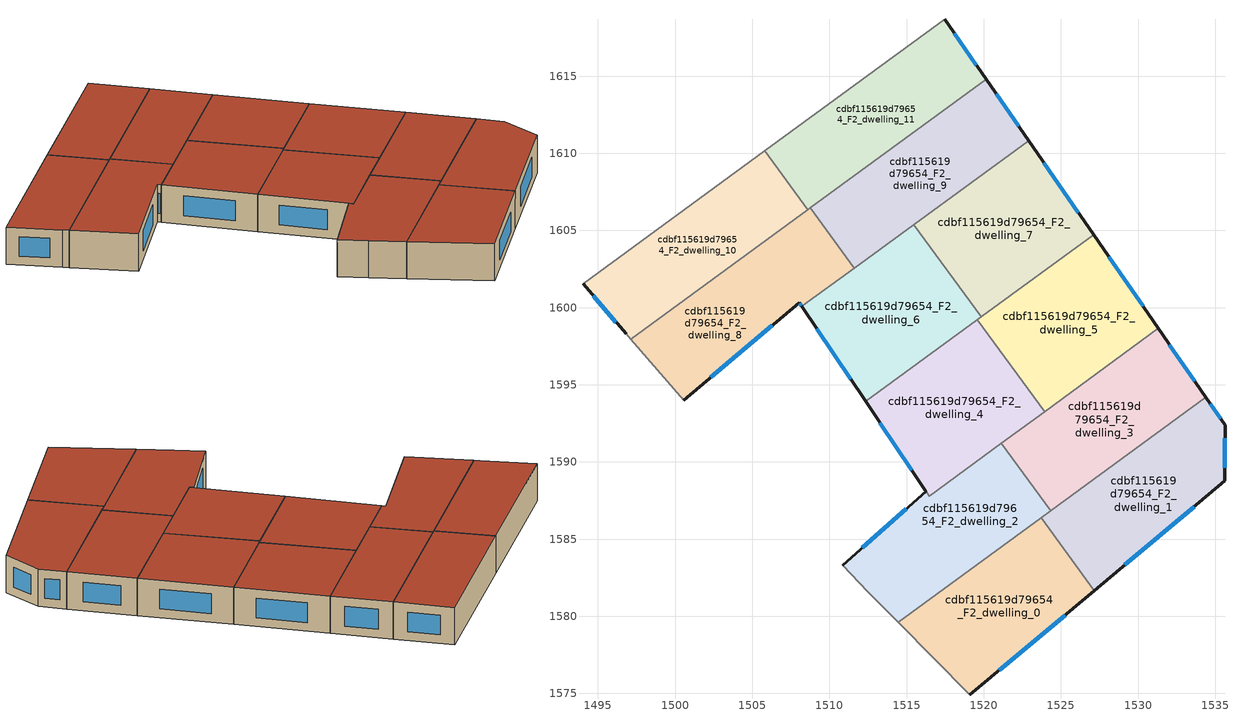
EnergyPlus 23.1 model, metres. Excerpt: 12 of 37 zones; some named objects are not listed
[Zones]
cdbf115619d79654_F2_dwelling_0
 floor to cdbf115619d79654_F1_dwelling_0 (EU_floor_Construction): 1523.72,1586.37 1527.16,1581.67 1519.1,1574.9 1514.46,1579.6 z6
 wall outside (EU_wall_Construction): 1519.1,1574.9 1527.16,1581.67 z6:9
 wall to cdbf115619d79654_F2_dwelling_1 (EU_wall_Construction): 1527.16,1581.67 1523.72,1586.37 z6:9
 wall adiabatic (EU_wall_Construction): 1514.46,1579.6 1519.1,1574.9 z6:9
 wall to cdbf115619d79654_F2_dwelling_2 (EU_wall_Construction): 1523.72,1586.37 1514.46,1579.6 z6:9
 window (EU_Window_Construction): 1520.99,1576.49 1525.27,1580.08 z6.7:8.3
 roof outside (EU_roof_Construction): 1527.16,1581.67 1523.72,1586.37 1514.46,1579.6 1519.1,1574.9 z9
cdbf115619d79654_F2_dwelling_1
 floor to cdbf115619d79654_F1_dwelling_1 (EU_floor_Construction): 1534.4,1594.18 1535.63,1592.39 1535.62,1588.77 1527.16,1581.67 1523.72,1586.37 z6
 wall outside (EU_wall_Construction): 1527.16,1581.67 1535.62,1588.77 1535.63,1592.39 1534.4,1594.18 z6:9
 wall to cdbf115619d79654_F2_dwelling_3 (EU_wall_Construction): 1534.4,1594.18 1524.34,1586.83 z6:9
 wall to cdbf115619d79654_F2_dwelling_2 (EU_wall_Construction): 1524.34,1586.83 1523.72,1586.37 z6:9
 window (EU_Window_Construction): 1535.34,1592.81 1534.69,1593.76 / 1535.63,1589.62 1535.63,1591.54 / 1529.15,1583.34 1533.64,1587.1 z6.7:8.3
 roof outside (EU_roof_Construction): 1535.62,1588.77 1535.63,1592.39 1534.4,1594.18 1523.72,1586.37 1527.16,1581.67 z9
cdbf115619d79654_F2_dwelling_10
 floor to cdbf115619d79654_F1_dwelling_10 (EU_floor_Construction): 1505.8,1610.16 1508.59,1606.34 1497.12,1597.95 1496.82,1598.3 1494.03,1601.55 z6
 wall outside (EU_wall_Construction): 1494.03,1601.55 1496.82,1598.3 z6:9
 wall adiabatic (EU_wall_Construction): 1496.82,1598.3 1497.12,1597.95 / 1505.8,1610.16 1494.03,1601.55 z6:9
 wall to cdbf115619d79654_F2_dwelling_11 (EU_wall_Construction): 1508.59,1606.34 1505.8,1610.16 z6:9
 wall to cdbf115619d79654_F2_dwelling_8 (EU_wall_Construction): 1497.12,1597.95 1508.59,1606.34 z6:9
 window (EU_Window_Construction): 1494.69,1600.78 1496.16,1599.06 z6.7:8.3
 roof outside (EU_roof_Construction): 1508.59,1606.34 1505.8,1610.16 1494.03,1601.55 1496.82,1598.3 1497.12,1597.95 z9
cdbf115619d79654_F2_dwelling_11
 floor to cdbf115619d79654_F1_dwelling_11 (EU_floor_Construction): 1517.47,1618.7 1520.16,1614.81 1508.59,1606.34 1505.8,1610.16 z6
 wall outside (EU_wall_Construction): 1520.16,1614.81 1517.47,1618.7 z6:9
 wall adiabatic (EU_wall_Construction): 1517.47,1618.7 1505.8,1610.16 z6:9
 wall to cdbf115619d79654_F2_dwelling_9 (EU_wall_Construction): 1508.75,1606.46 1520.16,1614.81 z6:9
 wall to cdbf115619d79654_F2_dwelling_8 (EU_wall_Construction): 1508.59,1606.34 1508.75,1606.46 z6:9
 window (EU_Window_Construction): 1519.53,1615.72 1518.1,1617.79 z6.7:8.3
 roof outside (EU_roof_Construction): 1520.16,1614.81 1517.47,1618.7 1505.8,1610.16 1508.59,1606.34 z9
cdbf115619d79654_F2_dwelling_2
 floor to cdbf115619d79654_F1_dwelling_2 (EU_floor_Construction): 1521.13,1591.21 1524.34,1586.83 1514.46,1579.6 1512.48,1581.61 1510.86,1583.3 1516.26,1588.09 1516.46,1587.79 z6
 wall outside (EU_wall_Construction): 1516.26,1588.09 1510.86,1583.3 z6:9
 wall adiabatic (EU_wall_Construction): 1510.86,1583.3 1512.48,1581.61 1514.46,1579.6 z6:9
 wall to cdbf115619d79654_F2_dwelling_4 (EU_wall_Construction): 1516.46,1587.79 1516.26,1588.09 / 1521.13,1591.21 1516.47,1587.79 z6:9
 wall to cdbf115619d79654_F2_dwelling_3 (EU_wall_Construction): 1524.34,1586.83 1521.13,1591.21 z6:9
 window (EU_Window_Construction): 1514.99,1586.97 1512.13,1584.43 z6.7:8.3
 roof outside (EU_roof_Construction): 1524.34,1586.83 1521.13,1591.21 1516.46,1587.79 1516.26,1588.09 1510.86,1583.3 1512.48,1581.61 1514.46,1579.6 z9
cdbf115619d79654_F2_dwelling_3
 floor to cdbf115619d79654_F1_dwelling_3 (EU_floor_Construction): 1531.31,1598.66 1534.4,1594.18 1524.34,1586.83 1521.13,1591.21 z6
 wall outside (EU_wall_Construction): 1534.4,1594.18 1531.31,1598.66 z6:9
 wall to cdbf115619d79654_F2_dwelling_5 (EU_wall_Construction): 1531.31,1598.66 1523.95,1593.27 z6:9
 wall to cdbf115619d79654_F2_dwelling_4 (EU_wall_Construction): 1523.95,1593.27 1521.13,1591.21 z6:9
 window (EU_Window_Construction): 1533.67,1595.23 1532.03,1597.61 z6.7:8.3
 roof outside (EU_roof_Construction): 1534.4,1594.18 1531.31,1598.66 1521.13,1591.21 1524.34,1586.83 z9
cdbf115619d79654_F2_dwelling_4
 floor to cdbf115619d79654_F1_dwelling_4 (EU_floor_Construction): 1519.59,1599.22 1523.95,1593.27 1516.47,1587.79 1512.35,1593.92 z6
 wall outside (EU_wall_Construction): 1512.35,1593.92 1516.25,1588.1 z6:9
 wall to cdbf115619d79654_F2_dwelling_5 (EU_wall_Construction): 1523.95,1593.27 1519.59,1599.22 z6:9
 wall to cdbf115619d79654_F2_dwelling_6 (EU_wall_Construction): 1519.59,1599.22 1512.35,1593.92 z6:9
 window (EU_Window_Construction): 1513.26,1592.55 1515.34,1589.47 z6.7:8.3
 roof outside (EU_roof_Construction): 1523.95,1593.27 1519.59,1599.22 1512.35,1593.92 1516.46,1587.79 z9
cdbf115619d79654_F2_dwelling_5
 floor to cdbf115619d79654_F1_dwelling_5 (EU_floor_Construction): 1527.11,1604.73 1531.31,1598.66 1523.95,1593.27 1519.59,1599.22 z6
 wall outside (EU_wall_Construction): 1531.31,1598.66 1527.11,1604.73 z6:9
 wall to cdbf115619d79654_F2_dwelling_7 (EU_wall_Construction): 1527.11,1604.73 1519.83,1599.4 z6:9
 wall to cdbf115619d79654_F2_dwelling_6 (EU_wall_Construction): 1519.83,1599.4 1519.59,1599.22 z6:9
 window (EU_Window_Construction): 1530.32,1600.08 1528.1,1603.3 z6.7:8.3
 roof outside (EU_roof_Construction): 1531.31,1598.66 1527.11,1604.73 1519.59,1599.22 1523.95,1593.27 z9
cdbf115619d79654_F2_dwelling_6
 floor to cdbf115619d79654_F1_dwelling_6 (EU_floor_Construction): 1515.46,1605.38 1519.83,1599.4 1512.35,1593.92 1508.22,1600.08 z6
 wall outside (EU_wall_Construction): 1508.22,1600.08 1512.35,1593.92 z6:9
 wall to cdbf115619d79654_F2_dwelling_7 (EU_wall_Construction): 1519.83,1599.4 1515.46,1605.38 z6:9
 wall to cdbf115619d79654_F2_dwelling_9 (EU_wall_Construction): 1515.46,1605.38 1511.61,1602.56 z6:9
 wall to cdbf115619d79654_F2_dwelling_8 (EU_wall_Construction): 1511.61,1602.56 1508.22,1600.08 z6:9
 window (EU_Window_Construction): 1509.19,1598.63 1511.38,1595.37 z6.7:8.3
 roof outside (EU_roof_Construction): 1519.83,1599.4 1515.46,1605.38 1508.22,1600.08 1512.35,1593.92 z9
cdbf115619d79654_F2_dwelling_7
 floor to cdbf115619d79654_F1_dwelling_7 (EU_floor_Construction): 1522.91,1610.83 1527.11,1604.73 1519.83,1599.4 1515.46,1605.38 z6
 wall outside (EU_wall_Construction): 1527.11,1604.73 1522.91,1610.83 z6:9
 wall to cdbf115619d79654_F2_dwelling_9 (EU_wall_Construction): 1522.91,1610.83 1515.46,1605.38 z6:9
 window (EU_Window_Construction): 1526.13,1606.16 1523.9,1609.39 z6.7:8.3
 roof outside (EU_roof_Construction): 1527.11,1604.73 1522.91,1610.83 1515.46,1605.38 1519.83,1599.4 z9
cdbf115619d79654_F2_dwelling_8
 floor to cdbf115619d79654_F1_dwelling_8 (EU_floor_Construction): 1508.75,1606.46 1511.61,1602.56 1508.22,1600.08 1508.05,1600.33 1500.55,1594 1497.12,1597.95 z6
 wall outside (EU_wall_Construction): 1500.55,1594 1508.05,1600.33 1508.22,1600.08 z6:9
 wall to cdbf115619d79654_F2_dwelling_9 (EU_wall_Construction): 1511.61,1602.56 1508.75,1606.46 z6:9
 wall adiabatic (EU_wall_Construction): 1497.12,1597.95 1500.55,1594 z6:9
 window (EU_Window_Construction): 1508.09,1600.27 1508.18,1600.13 / 1502.31,1595.49 1506.29,1598.84 z6.7:8.3
 roof outside (EU_roof_Construction): 1508.22,1600.08 1511.61,1602.56 1508.75,1606.46 1497.12,1597.95 1500.55,1594 1508.05,1600.33 z9
cdbf115619d79654_F2_dwelling_9
 floor to cdbf115619d79654_F1_dwelling_9 (EU_floor_Construction): 1520.16,1614.81 1522.91,1610.83 1511.61,1602.56 1508.75,1606.46 z6
 wall outside (EU_wall_Construction): 1522.91,1610.83 1520.16,1614.81 z6:9
 window (EU_Window_Construction): 1522.26,1611.76 1520.8,1613.87 z6.7:8.3
 roof outside (EU_roof_Construction): 1522.91,1610.83 1520.16,1614.81 1508.75,1606.46 1511.61,1602.56 z9
[Building]
EU S2 Campaign: North Axis=0; Terrain=City; Solar Distribution=FullExterior
[Site:Location]
Budapest.Ferenc.Liszt.Intl.AP: Latitude=47.437; Longitude=19.256; Time Zone=1; Elevation=185
[SizingPeriod:WeatherFileDays]
AnnualSizingPeriod: Begin Month=1; Begin Day of Month=1; End Month=12; End Day of Month=31; Day of Week for Start Day=Monday; Use Weather File Daylight Saving Period=No; Use Weather File Rain and Snow Indicators=No
[MATERIAL]
EU_InternalMass_Material: Roughness=MediumRough; Thickness=0.1; Conductivity=1; Density=1800; Specific Heat=900; Thermal Absorptance=0.9; Solar Absorptance=0.7; Visible Absorptance=0.7
[MATERIAL:NOMASS] Roughness=MediumRough; Thermal Absorptance=0.9; Solar Absorptance=0.7; Visible Absorptance=0.7
Name | Thermal Resistance
EU_wall_NoMass | 0.832559
EU_roof_NoMass | 1.39638
EU_floor_NoMass | 0.872794
[WINDOWMATERIAL:SIMPLEGLAZINGSYSTEM]
EU_Window_SimpleGlazing: UFactor=2.79869; Solar Heat Gain Coefficient=0.75; Visible Transmittance=0.75
[CONSTRUCTION]
EU_wall_Construction: EU_wall_NoMass
EU_roof_Construction: EU_roof_NoMass
EU_floor_Construction: EU_floor_NoMass
EU_Window_Construction: EU_Window_SimpleGlazing
EU_InternalMass_Construction: EU_InternalMass_Material
[ZONE] Type=1; Multiplier=1; Ceiling Height=autocalculate; Floor Area=autocalculate; Part of Total Floor Area=Yes
Name | Volume
cdbf115619d79654_F2_dwelling_0 | 204.195
cdbf115619d79654_F2_dwelling_1 | 204.219
cdbf115619d79654_F2_dwelling_10 | 204.202
cdbf115619d79654_F2_dwelling_11 | 204.213
cdbf115619d79654_F2_dwelling_2 | 206.317
cdbf115619d79654_F2_dwelling_3 | 204.212
cdbf115619d79654_F2_dwelling_4 | 202.016
cdbf115619d79654_F2_dwelling_5 | 204.205
cdbf115619d79654_F2_dwelling_6 | 202.6875
cdbf115619d79654_F2_dwelling_7 | 202.691
cdbf115619d79654_F2_dwelling_8 | 207.237
cdbf115619d79654_F2_dwelling_9 | 204.196
[INTERNALMASS] Construction=EU_InternalMass_Construction
Name | Zone or ZoneList | Surface Area
cdbf115619d79654_F2_dwelling_0_EU_InternalMass | cdbf115619d79654_F2_dwelling_0 | 68.065
cdbf115619d79654_F2_dwelling_1_EU_InternalMass | cdbf115619d79654_F2_dwelling_1 | 68.0728
cdbf115619d79654_F2_dwelling_2_EU_InternalMass | cdbf115619d79654_F2_dwelling_2 | 68.7724
cdbf115619d79654_F2_dwelling_3_EU_InternalMass | cdbf115619d79654_F2_dwelling_3 | 68.0707
cdbf115619d79654_F2_dwelling_4_EU_InternalMass | cdbf115619d79654_F2_dwelling_4 | 67.3563
cdbf115619d79654_F2_dwelling_5_EU_InternalMass | cdbf115619d79654_F2_dwelling_5 | 68.0685
cdbf115619d79654_F2_dwelling_6_EU_InternalMass | cdbf115619d79654_F2_dwelling_6 | 67.5627
cdbf115619d79654_F2_dwelling_7_EU_InternalMass | cdbf115619d79654_F2_dwelling_7 | 67.5635
cdbf115619d79654_F2_dwelling_8_EU_InternalMass | cdbf115619d79654_F2_dwelling_8 | 69.0796
cdbf115619d79654_F2_dwelling_9_EU_InternalMass | cdbf115619d79654_F2_dwelling_9 | 68.0654
cdbf115619d79654_F2_dwelling_10_EU_InternalMass | cdbf115619d79654_F2_dwelling_10 | 68.0674
cdbf115619d79654_F2_dwelling_11_EU_InternalMass | cdbf115619d79654_F2_dwelling_11 | 68.0711
[OTHEREQUIPMENT] Fuel Type=Electricity; Design Level Calculation Method=Watts/Area; Power per Zone Floor Area=1; Fraction Latent=0; Fraction Radiant=0; Fraction Lost=0; Carbon Dioxide Generation Rate=0; EndUse Subcategory=EU_Step8_InternalGains
Name | Zone or ZoneList or Space or SpaceList | Schedule
EU_Step8_InternalGain_cdbf115619d79654_F2_dwelling_0_f000 | cdbf115619d79654_F2_dwelling_0 | EU_Step8_GainSchedule_cdbf115619d79654_F2_dwelling_0_f000
EU_Step8_InternalGain_cdbf115619d79654_F2_dwelling_1_f000 | cdbf115619d79654_F2_dwelling_1 | EU_Step8_GainSchedule_cdbf115619d79654_F2_dwelling_1_f000
EU_Step8_InternalGain_cdbf115619d79654_F2_dwelling_2_f000 | cdbf115619d79654_F2_dwelling_2 | EU_Step8_GainSchedule_cdbf115619d79654_F2_dwelling_2_f000
EU_Step8_InternalGain_cdbf115619d79654_F2_dwelling_3_f000 | cdbf115619d79654_F2_dwelling_3 | EU_Step8_GainSchedule_cdbf115619d79654_F2_dwelling_3_f000
EU_Step8_InternalGain_cdbf115619d79654_F2_dwelling_4_f000 | cdbf115619d79654_F2_dwelling_4 | EU_Step8_GainSchedule_cdbf115619d79654_F2_dwelling_4_f000
EU_Step8_InternalGain_cdbf115619d79654_F2_dwelling_5_f000 | cdbf115619d79654_F2_dwelling_5 | EU_Step8_GainSchedule_cdbf115619d79654_F2_dwelling_5_f000
EU_Step8_InternalGain_cdbf115619d79654_F2_dwelling_6_f000 | cdbf115619d79654_F2_dwelling_6 | EU_Step8_GainSchedule_cdbf115619d79654_F2_dwelling_6_f000
EU_Step8_InternalGain_cdbf115619d79654_F2_dwelling_7_f000 | cdbf115619d79654_F2_dwelling_7 | EU_Step8_GainSchedule_cdbf115619d79654_F2_dwelling_7_f000
EU_Step8_InternalGain_cdbf115619d79654_F2_dwelling_8_f000 | cdbf115619d79654_F2_dwelling_8 | EU_Step8_GainSchedule_cdbf115619d79654_F2_dwelling_8_f000
EU_Step8_InternalGain_cdbf115619d79654_F2_dwelling_9_f000 | cdbf115619d79654_F2_dwelling_9 | EU_Step8_GainSchedule_cdbf115619d79654_F2_dwelling_9_f000
EU_Step8_InternalGain_cdbf115619d79654_F2_dwelling_10_f000 | cdbf115619d79654_F2_dwelling_10 | EU_Step8_GainSchedule_cdbf115619d79654_F2_dwelling_10_f000
EU_Step8_InternalGain_cdbf115619d79654_F2_dwelling_11_f000 | cdbf115619d79654_F2_dwelling_11 | EU_Step8_GainSchedule_cdbf115619d79654_F2_dwelling_11_f000
[ZONEVENTILATION:DESIGNFLOWRATE] Schedule=EU_AlwaysOn; Design Flow Rate Calculation Method=AirChanges/Hour; Air Changes per Hour=0.475469; Ventilation Type=Natural; Fan Pressure Rise=0; Fan Total Efficiency=1; Constant Term Coefficient=1; Temperature Term Coefficient=0; Velocity Term Coefficient=0; Velocity Squared Term Coefficient=0; Minimum Indoor Temperature=-100; Maximum Indoor Temperature=100; Delta Temperature=-100; Minimum Outdoor Temperature=-100; Maximum Outdoor Temperature=100; Maximum Wind Speed=40
Name | Zone or ZoneList or Space or SpaceList
EU_ConstantAir_cdbf115619d79654_F2_dwelling_0 | cdbf115619d79654_F2_dwelling_0
EU_ConstantAir_cdbf115619d79654_F2_dwelling_1 | cdbf115619d79654_F2_dwelling_1
EU_ConstantAir_cdbf115619d79654_F2_dwelling_2 | cdbf115619d79654_F2_dwelling_2
EU_ConstantAir_cdbf115619d79654_F2_dwelling_3 | cdbf115619d79654_F2_dwelling_3
EU_ConstantAir_cdbf115619d79654_F2_dwelling_4 | cdbf115619d79654_F2_dwelling_4
EU_ConstantAir_cdbf115619d79654_F2_dwelling_5 | cdbf115619d79654_F2_dwelling_5
EU_ConstantAir_cdbf115619d79654_F2_dwelling_6 | cdbf115619d79654_F2_dwelling_6
EU_ConstantAir_cdbf115619d79654_F2_dwelling_7 | cdbf115619d79654_F2_dwelling_7
EU_ConstantAir_cdbf115619d79654_F2_dwelling_8 | cdbf115619d79654_F2_dwelling_8
EU_ConstantAir_cdbf115619d79654_F2_dwelling_9 | cdbf115619d79654_F2_dwelling_9
EU_ConstantAir_cdbf115619d79654_F2_dwelling_10 | cdbf115619d79654_F2_dwelling_10
EU_ConstantAir_cdbf115619d79654_F2_dwelling_11 | cdbf115619d79654_F2_dwelling_11
[HVACTEMPLATE:ZONE:IDEALLOADSAIRSYSTEM] System Availability Schedule=EU_AlwaysOn; Maximum Heating Supply Air Temperature=50; Minimum Cooling Supply Air Temperature=13; Maximum Heating Supply Air Humidity Ratio=0.0156; Minimum Cooling Supply Air Humidity Ratio=0.0077; Heating Limit=NoLimit; Cooling Limit=NoLimit; Heating Availability Schedule=EU_AlwaysOn; Cooling Availability Schedule=EU_CoolingOff; Dehumidification Control Type=ConstantSensibleHeatRatio; Cooling Sensible Heat Ratio=0.7; Dehumidification Setpoint=60; Humidification Control Type=None; Humidification Setpoint=30; Outdoor Air Method=None; Outdoor Air Flow Rate per Person=0.00944; Outdoor Air Flow Rate per Zone Floor Area=0; Outdoor Air Flow Rate per Zone=0; Demand Controlled Ventilation Type=None; Outdoor Air Economizer Type=NoEconomizer; Heat Recovery Type=None; Sensible Heat Recovery Effectiveness=0.7; Latent Heat Recovery Effectiveness=0.65
Name | Template Thermostat
cdbf115619d79654_F2_dwelling_0 | EU_HeatOnly_cdbf115619d79654_F2_dwelling_0
cdbf115619d79654_F2_dwelling_1 | EU_HeatOnly_cdbf115619d79654_F2_dwelling_1
cdbf115619d79654_F2_dwelling_2 | EU_HeatOnly_cdbf115619d79654_F2_dwelling_2
cdbf115619d79654_F2_dwelling_3 | EU_HeatOnly_cdbf115619d79654_F2_dwelling_3
cdbf115619d79654_F2_dwelling_4 | EU_HeatOnly_cdbf115619d79654_F2_dwelling_4
cdbf115619d79654_F2_dwelling_5 | EU_HeatOnly_cdbf115619d79654_F2_dwelling_5
cdbf115619d79654_F2_dwelling_6 | EU_HeatOnly_cdbf115619d79654_F2_dwelling_6
cdbf115619d79654_F2_dwelling_7 | EU_HeatOnly_cdbf115619d79654_F2_dwelling_7
cdbf115619d79654_F2_dwelling_8 | EU_HeatOnly_cdbf115619d79654_F2_dwelling_8
cdbf115619d79654_F2_dwelling_9 | EU_HeatOnly_cdbf115619d79654_F2_dwelling_9
cdbf115619d79654_F2_dwelling_10 | EU_HeatOnly_cdbf115619d79654_F2_dwelling_10
cdbf115619d79654_F2_dwelling_11 | EU_HeatOnly_cdbf115619d79654_F2_dwelling_11
[SIZING:ZONE] Zone Cooling Design Supply Air Temperature Input Method=SupplyAirTemperature; Zone Cooling Design Supply Air Temperature=13; Zone Heating Design Supply Air Temperature Input Method=SupplyAirTemperature; Zone Heating Design Supply Air Temperature=50; Zone Cooling Design Supply Air Humidity Ratio=0.008; Zone Heating Design Supply Air Humidity Ratio=0.008; Cooling Design Air Flow Method=DesignDay; Cooling Design Air Flow Rate=0; Cooling Minimum Air Flow per Zone Floor Area=0.000762; Cooling Minimum Air Flow=0; Cooling Minimum Air Flow Fraction=0.2; Heating Design Air Flow Method=DesignDay; Heating Design Air Flow Rate=0; Heating Maximum Air Flow per Zone Floor Area=0.002032; Heating Maximum Air Flow=0.141576; Heating Maximum Air Flow Fraction=0.3; Account for Dedicated Outdoor Air System=No; Dedicated Outdoor Air System Control Strategy=NeutralSupplyAir; Dedicated Outdoor Air Low Setpoint Temperature for Design=autosize; Dedicated Outdoor Air High Setpoint Temperature for Design=autosize; Zone Load Sizing Method=Sensible Load Only No Latent Load; Zone Latent Cooling Design Supply Air Humidity Ratio Input Method=HumidityRatioDifference; Zone Cooling Design Supply Air Humidity Ratio Difference=0.005; Zone Latent Heating Design Supply Air Humidity Ratio Input Method=HumidityRatioDifference; Zone Humidification Design Supply Air Humidity Ratio Difference=0.005
cdbf115619d79654_F2_dwelling_0; cdbf115619d79654_F2_dwelling_1; cdbf115619d79654_F2_dwelling_2; cdbf115619d79654_F2_dwelling_3; cdbf115619d79654_F2_dwelling_4; cdbf115619d79654_F2_dwelling_5; cdbf115619d79654_F2_dwelling_6; cdbf115619d79654_F2_dwelling_7; cdbf115619d79654_F2_dwelling_8; cdbf115619d79654_F2_dwelling_9; cdbf115619d79654_F2_dwelling_10; cdbf115619d79654_F2_dwelling_11
[SCHEDULE:CONSTANT]
Name | Hourly Value
EU_AlwaysOn | 1
EU_CoolingOff | 0
[SCHEDULE:FILE] Column Number=1; Rows to Skip at Top=0; Number of Hours of Data=8760; Column Separator=Comma; Interpolate to Timestep=No; Minutes per Item=60; Adjust Schedule for Daylight Savings=Yes
Name | File
EU_Step8_GainSchedule_cdbf115619d79654_F2_dwelling_0_f000 | ../../schedules/cdbf115619d79654/cdbf115619d79654_F2_dwelling_0_f000_gain.csv
EU_Step8_GainSchedule_cdbf115619d79654_F2_dwelling_1_f000 | ../../schedules/cdbf115619d79654/cdbf115619d79654_F2_dwelling_1_f000_gain.csv
EU_Step8_GainSchedule_cdbf115619d79654_F2_dwelling_2_f000 | ../../schedules/cdbf115619d79654/cdbf115619d79654_F2_dwelling_2_f000_gain.csv
EU_Step8_GainSchedule_cdbf115619d79654_F2_dwelling_3_f000 | ../../schedules/cdbf115619d79654/cdbf115619d79654_F2_dwelling_3_f000_gain.csv
EU_Step8_GainSchedule_cdbf115619d79654_F2_dwelling_4_f000 | ../../schedules/cdbf115619d79654/cdbf115619d79654_F2_dwelling_4_f000_gain.csv
EU_Step8_GainSchedule_cdbf115619d79654_F2_dwelling_5_f000 | ../../schedules/cdbf115619d79654/cdbf115619d79654_F2_dwelling_5_f000_gain.csv
EU_Step8_GainSchedule_cdbf115619d79654_F2_dwelling_6_f000 | ../../schedules/cdbf115619d79654/cdbf115619d79654_F2_dwelling_6_f000_gain.csv
EU_Step8_GainSchedule_cdbf115619d79654_F2_dwelling_7_f000 | ../../schedules/cdbf115619d79654/cdbf115619d79654_F2_dwelling_7_f000_gain.csv
EU_Step8_GainSchedule_cdbf115619d79654_F2_dwelling_8_f000 | ../../schedules/cdbf115619d79654/cdbf115619d79654_F2_dwelling_8_f000_gain.csv
EU_Step8_GainSchedule_cdbf115619d79654_F2_dwelling_9_f000 | ../../schedules/cdbf115619d79654/cdbf115619d79654_F2_dwelling_9_f000_gain.csv
EU_Step8_GainSchedule_cdbf115619d79654_F2_dwelling_10_f000 | ../../schedules/cdbf115619d79654/cdbf115619d79654_F2_dwelling_10_f000_gain.csv
EU_Step8_GainSchedule_cdbf115619d79654_F2_dwelling_11_f000 | ../../schedules/cdbf115619d79654/cdbf115619d79654_F2_dwelling_11_f000_gain.csv
